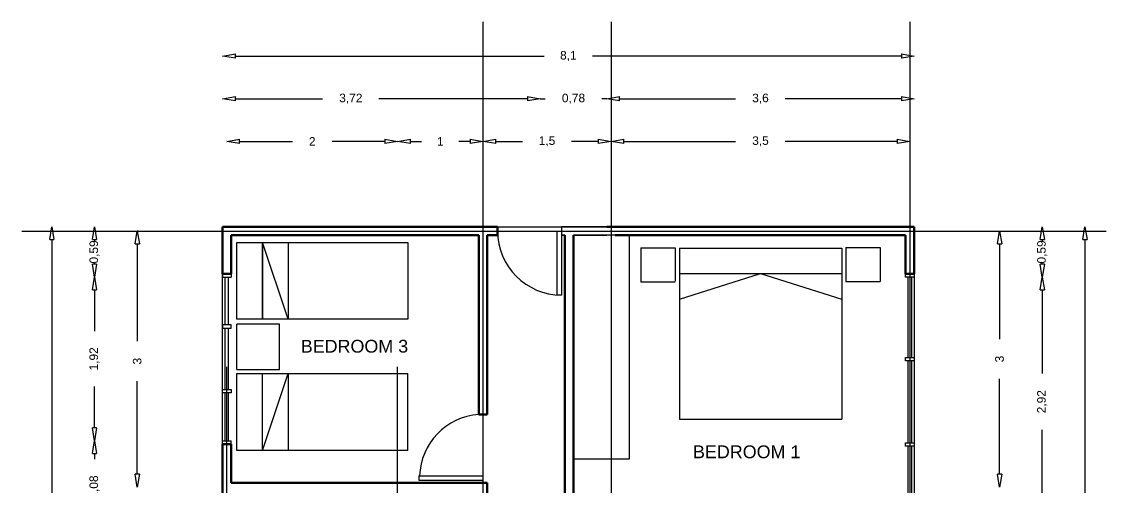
# Model space of a CAD drawing. Header units: inches. Extents: x 13.1 to 57.6, y 1.9 to 25.4.
# Drawn here: x 13.06 to 25.91, y 19.9 to 25.35 of the extents above; entities that cross this region are included whole.
import ezdxf

# ---------------------------------------------------------------- set-up
doc = ezdxf.new("R2010")
doc.units = ezdxf.units.IN
doc.header["$MEASUREMENT"] = 0
doc.linetypes.add('TRAZO_Y_PUNTO', pattern=[25.4, 12.7, -6.35, 0, -6.35])
for name, color, linetype in [('1', 250, 'Continuous'), ('2', 72, 'Continuous'), ('5', 13, 'Continuous'), ('7', 142, 'Continuous')]:
    doc.layers.add(name, color=color, linetype=linetype)
doc.layers.add('WALLS', color=6, linetype='Continuous', lineweight=50)
doc.styles.get("Standard").update_dxf_attribs({"font": 'arial.ttf'})
doc.dimstyles.new('ISO-25', dxfattribs={"dimtxt": 2.5, "dimasz": 2.5, "dimexe": 1.25, "dimexo": 0.625, "dimtad": 1, "dimtxsty": 'Standard', "dimcen": 2.5, "dimadec": 0, "dimazin": 0, "dimtfac": 1, "dimtmove": 0, "dimatfit": 3, "dimfxl": 1, "dimarcsym": 0})

# ---------------------------------------------------------------- blocks, each defined once
blk = doc.blocks.new('_ClosedBlank')
at = {"layer": '1', "color": 0, "lineweight": -2}
for p, q in [((-1, 0.167), (0, 0)), ((-1, 0.167), (-1, -0.167)), ((0, 0), (-1, -0.167))]:
    blk.add_line(p, q, dxfattribs=at)
blk = doc.blocks.new('*D3')
at = {"layer": '1', "color": 0, "lineweight": -2, "transparency": 16777216}
for p, q in [((14.42, 22.902), (14.408, 22.902)), ((14.408, 22.752), (14.408, 21.61)), ((14.408, 20.052), (14.408, 21.144)), ((14.408, 19.902), (14.408, 19.902))]:
    blk.add_line(p, q, dxfattribs=at)
at = {"layer": '1', "color": 0, "lineweight": -2, "transparency": 16777216, "xscale": 0.15, "yscale": 0.15, "zscale": 0.15}
for p, rotation in [((14.408, 22.902), 90), ((14.408, 19.902), 270)]:
    blk.add_blockref('_ClosedBlank', p, dxfattribs=dict(at, rotation=rotation))
at = {"layer": '1', "color": 0, "transparency": 16777216, "insert": (14.408, 21.377), "char_height": 0.1, "attachment_point": 5, "rotation": 90}
blk.add_mtext('3', dxfattribs=at)
blk = doc.blocks.new('*D8')
at = {"layer": '1', "color": 0, "lineweight": -2, "transparency": 16777216}
for p, q in [((13.908, 22.213), (13.908, 21.729)), ((13.908, 20.595), (13.908, 21.079))]:
    blk.add_line(p, q, dxfattribs=at)
at = {"layer": '1', "color": 0, "lineweight": -2, "transparency": 16777216, "xscale": 0.15, "yscale": 0.15, "zscale": 0.15}
for p, rotation in [((13.908, 22.363), 90), ((13.908, 20.445), 270)]:
    blk.add_blockref('_ClosedBlank', p, dxfattribs=dict(at, rotation=rotation))
at = {"layer": '1', "color": 0, "transparency": 16777216, "insert": (13.908, 21.404), "char_height": 0.1, "attachment_point": 5, "rotation": 90}
blk.add_mtext('1,92', dxfattribs=at)
blk = doc.blocks.new('*D9')
at = {"layer": '1', "color": 0, "lineweight": -2, "transparency": 16777216}
for p, q in [((13.908, 20.295), (13.908, 20.227)), ((13.908, 19.513), (13.908, 19.577))]:
    blk.add_line(p, q, dxfattribs=at)
at = {"layer": '1', "color": 0, "lineweight": -2, "transparency": 16777216, "xscale": 0.15, "yscale": 0.15, "zscale": 0.15}
for p, rotation in [((13.908, 20.445), 90), ((13.908, 19.363), 270)]:
    blk.add_blockref('_ClosedBlank', p, dxfattribs=dict(at, rotation=rotation))
at = {"layer": '1', "color": 0, "transparency": 16777216, "insert": (13.908, 19.902), "char_height": 0.1, "attachment_point": 5, "rotation": 90}
blk.add_mtext('1,08', dxfattribs=at)
blk = doc.blocks.new('*D14')
at = {"layer": '1', "color": 0, "lineweight": -2, "transparency": 16777216}
for p, q in [((13.408, 22.802), (13.408, 17.867)), ((13.408, 11.002), (13.408, 17.236))]:
    blk.add_line(p, q, dxfattribs=at)
at = {"layer": '1', "color": 0, "lineweight": -2, "transparency": 16777216, "xscale": 0.15, "yscale": 0.15, "zscale": 0.15}
for p, rotation in [((13.408, 22.952), 90), ((13.408, 10.852), 270)]:
    blk.add_blockref('_ClosedBlank', p, dxfattribs=dict(at, rotation=rotation))
at = {"layer": '1', "color": 0, "transparency": 16777216, "insert": (13.408, 17.552), "char_height": 0.1, "attachment_point": 5, "rotation": 90}
blk.add_mtext('12,1', dxfattribs=at)
blk = doc.blocks.new('*D15')
at = {"layer": '1', "color": 0, "lineweight": -2, "transparency": 16777216}
for p, q in [((13.908, 22.802), (13.908, 22.787)), ((13.908, 22.513), (13.908, 22.527))]:
    blk.add_line(p, q, dxfattribs=at)
at = {"layer": '1', "color": 0, "lineweight": -2, "transparency": 16777216, "xscale": 0.15, "yscale": 0.15, "zscale": 0.15}
for p, rotation in [((13.908, 22.952), 90), ((13.908, 22.363), 270)]:
    blk.add_blockref('_ClosedBlank', p, dxfattribs=dict(at, rotation=rotation))
at = {"layer": '1', "color": 0, "transparency": 16777216, "insert": (13.908, 22.657), "char_height": 0.1, "attachment_point": 5, "rotation": 90}
blk.add_mtext('0,59', dxfattribs=at)
blk = doc.blocks.new('*D29')
at = {"layer": '1', "color": 0, "lineweight": -2, "transparency": 16777216}
for p, q in [((24.508, 22.752), (24.508, 21.635)), ((24.508, 20.052), (24.508, 21.169))]:
    blk.add_line(p, q, dxfattribs=at)
at = {"layer": '1', "color": 0, "lineweight": -2, "transparency": 16777216, "xscale": 0.15, "yscale": 0.15, "zscale": 0.15}
for p, rotation in [((24.508, 22.902), 90), ((24.508, 19.902), 270)]:
    blk.add_blockref('_ClosedBlank', p, dxfattribs=dict(at, rotation=rotation))
at = {"layer": '1', "color": 0, "transparency": 16777216, "insert": (24.508, 21.402), "char_height": 0.1, "attachment_point": 5, "rotation": 90}
blk.add_mtext('3', dxfattribs=at)
blk = doc.blocks.new('*D33')
at = {"layer": '1', "color": 0, "lineweight": -2, "transparency": 16777216}
for p, q in [((25.008, 22.213), (25.008, 21.232)), ((25.008, 19.591), (25.008, 20.572))]:
    blk.add_line(p, q, dxfattribs=at)
at = {"layer": '1', "color": 0, "lineweight": -2, "transparency": 16777216, "xscale": 0.15, "yscale": 0.15, "zscale": 0.15}
for p, rotation in [((25.008, 22.363), 90), ((25.008, 19.441), 270)]:
    blk.add_blockref('_ClosedBlank', p, dxfattribs=dict(at, rotation=rotation))
at = {"layer": '1', "color": 0, "transparency": 16777216, "insert": (25.008, 20.902), "char_height": 0.1, "attachment_point": 5, "rotation": 90}
blk.add_mtext('2,92', dxfattribs=at)
blk = doc.blocks.new('*D34')
at = {"layer": '1', "color": 0, "lineweight": -2, "transparency": 16777216}
for p, q in [((25.008, 22.802), (25.008, 22.787)), ((25.008, 22.513), (25.008, 22.527))]:
    blk.add_line(p, q, dxfattribs=at)
at = {"layer": '1', "color": 0, "lineweight": -2, "transparency": 16777216, "xscale": 0.15, "yscale": 0.15, "zscale": 0.15}
for p, rotation in [((25.008, 22.952), 90), ((25.008, 22.363), 270)]:
    blk.add_blockref('_ClosedBlank', p, dxfattribs=dict(at, rotation=rotation))
at = {"layer": '1', "color": 0, "transparency": 16777216, "insert": (25.008, 22.657), "char_height": 0.1, "attachment_point": 5, "rotation": 90}
blk.add_mtext('0,59', dxfattribs=at)
blk = doc.blocks.new('*D35')
at = {"layer": '1', "color": 0, "lineweight": -2, "transparency": 16777216}
for p, q in [((25.508, 22.802), (25.508, 16.567)), ((25.508, 11.002), (25.508, 15.936))]:
    blk.add_line(p, q, dxfattribs=at)
at = {"layer": '1', "color": 0, "lineweight": -2, "transparency": 16777216, "xscale": 0.15, "yscale": 0.15, "zscale": 0.15}
for p, rotation in [((25.508, 22.952), 90), ((25.508, 10.852), 270)]:
    blk.add_blockref('_ClosedBlank', p, dxfattribs=dict(at, rotation=rotation))
at = {"layer": '1', "color": 0, "transparency": 16777216, "insert": (25.508, 16.252), "char_height": 0.1, "attachment_point": 5, "rotation": 90}
blk.add_mtext('12,1', dxfattribs=at)
blk = doc.blocks.new('*D36')
at = {"layer": '1', "color": 0, "lineweight": -2, "transparency": 16777216}
for p, q in [((15.608, 23.952), (16.225, 23.952)), ((17.308, 23.952), (16.691, 23.952))]:
    blk.add_line(p, q, dxfattribs=at)
at = {"layer": '1', "color": 0, "lineweight": -2, "transparency": 16777216, "xscale": 0.15, "yscale": 0.15, "zscale": 0.15, "rotation": 180}
blk.add_blockref('_ClosedBlank', (15.458, 23.952), dxfattribs=at)
at = {"layer": '1', "color": 0, "lineweight": -2, "transparency": 16777216, "xscale": 0.15, "yscale": 0.15, "zscale": 0.15}
blk.add_blockref('_ClosedBlank', (17.458, 23.952), dxfattribs=at)
at = {"layer": '1', "color": 0, "transparency": 16777216, "insert": (16.458, 23.952), "char_height": 0.1, "attachment_point": 5}
blk.add_mtext('2', dxfattribs=at)
blk = doc.blocks.new('*D37')
at = {"layer": '1', "color": 0, "lineweight": -2, "transparency": 16777216}
for p, q in [((17.608, 23.952), (17.739, 23.952)), ((18.308, 23.952), (18.176, 23.952))]:
    blk.add_line(p, q, dxfattribs=at)
at = {"layer": '1', "color": 0, "lineweight": -2, "transparency": 16777216, "xscale": 0.15, "yscale": 0.15, "zscale": 0.15, "rotation": 180}
blk.add_blockref('_ClosedBlank', (17.458, 23.952), dxfattribs=at)
at = {"layer": '1', "color": 0, "lineweight": -2, "transparency": 16777216, "xscale": 0.15, "yscale": 0.15, "zscale": 0.15}
blk.add_blockref('_ClosedBlank', (18.458, 23.952), dxfattribs=at)
at = {"layer": '1', "color": 0, "transparency": 16777216, "insert": (17.958, 23.952), "char_height": 0.1, "attachment_point": 5}
blk.add_mtext('1', dxfattribs=at)
blk = doc.blocks.new('*D38')
at = {"layer": '1', "color": 0, "lineweight": -2, "transparency": 16777216}
for p, q in [((18.608, 23.952), (18.921, 23.952)), ((19.808, 23.952), (19.495, 23.952))]:
    blk.add_line(p, q, dxfattribs=at)
at = {"layer": '1', "color": 0, "lineweight": -2, "transparency": 16777216, "xscale": 0.15, "yscale": 0.15, "zscale": 0.15, "rotation": 180}
blk.add_blockref('_ClosedBlank', (18.458, 23.952), dxfattribs=at)
at = {"layer": '1', "color": 0, "lineweight": -2, "transparency": 16777216, "xscale": 0.15, "yscale": 0.15, "zscale": 0.15}
blk.add_blockref('_ClosedBlank', (19.958, 23.952), dxfattribs=at)
at = {"layer": '1', "color": 0, "transparency": 16777216, "insert": (19.208, 23.952), "char_height": 0.1, "attachment_point": 5}
blk.add_mtext('1,5', dxfattribs=at)
blk = doc.blocks.new('*D39')
at = {"layer": '1', "color": 0, "lineweight": -2, "transparency": 16777216}
for p, q in [((20.108, 23.952), (21.417, 23.952)), ((23.308, 23.952), (21.999, 23.952))]:
    blk.add_line(p, q, dxfattribs=at)
at = {"layer": '1', "color": 0, "lineweight": -2, "transparency": 16777216, "xscale": 0.15, "yscale": 0.15, "zscale": 0.15, "rotation": 180}
blk.add_blockref('_ClosedBlank', (19.958, 23.952), dxfattribs=at)
at = {"layer": '1', "color": 0, "lineweight": -2, "transparency": 16777216, "xscale": 0.15, "yscale": 0.15, "zscale": 0.15}
blk.add_blockref('_ClosedBlank', (23.458, 23.952), dxfattribs=at)
at = {"layer": '1', "color": 0, "transparency": 16777216, "insert": (21.708, 23.952), "char_height": 0.1, "attachment_point": 5}
blk.add_mtext('3,5', dxfattribs=at)
blk = doc.blocks.new('*D40')
at = {"layer": '1', "color": 0, "lineweight": -2, "transparency": 16777216}
for p, q in [((15.558, 24.452), (16.58, 24.452)), ((18.978, 24.452), (17.239, 24.452))]:
    blk.add_line(p, q, dxfattribs=at)
at = {"layer": '1', "color": 0, "lineweight": -2, "transparency": 16777216, "xscale": 0.15, "yscale": 0.15, "zscale": 0.15, "rotation": 180}
blk.add_blockref('_ClosedBlank', (15.408, 24.452), dxfattribs=at)
at = {"layer": '1', "color": 0, "lineweight": -2, "transparency": 16777216, "xscale": 0.15, "yscale": 0.15, "zscale": 0.15}
blk.add_blockref('_ClosedBlank', (19.128, 24.452), dxfattribs=at)
at = {"layer": '1', "color": 0, "transparency": 16777216, "insert": (16.91, 24.452), "char_height": 0.1, "attachment_point": 5}
blk.add_mtext('3,72', dxfattribs=at)
blk = doc.blocks.new('*D41')
at = {"layer": '1', "color": 0, "lineweight": -2, "transparency": 16777216}
for p, q in [((20.058, 24.452), (21.417, 24.452)), ((23.358, 24.452), (21.999, 24.452))]:
    blk.add_line(p, q, dxfattribs=at)
at = {"layer": '1', "color": 0, "lineweight": -2, "transparency": 16777216, "xscale": 0.15, "yscale": 0.15, "zscale": 0.15, "rotation": 180}
blk.add_blockref('_ClosedBlank', (19.908, 24.452), dxfattribs=at)
at = {"layer": '1', "color": 0, "lineweight": -2, "transparency": 16777216, "xscale": 0.15, "yscale": 0.15, "zscale": 0.15}
blk.add_blockref('_ClosedBlank', (23.508, 24.452), dxfattribs=at)
at = {"layer": '1', "color": 0, "transparency": 16777216, "insert": (21.708, 24.452), "char_height": 0.1, "attachment_point": 5}
blk.add_mtext('3,6', dxfattribs=at)
blk = doc.blocks.new('*D42')
at = {"layer": '1', "color": 0, "lineweight": -2, "transparency": 16777216}
for p, q in [((18.978, 24.452), (18.828, 24.452)), ((19.128, 24.452), (19.188, 24.452)), ((19.908, 24.452), (19.848, 24.452)), ((20.058, 24.452), (20.208, 24.452))]:
    blk.add_line(p, q, dxfattribs=at)
at = {"layer": '1', "color": 0, "lineweight": -2, "transparency": 16777216, "xscale": 0.15, "yscale": 0.15, "zscale": 0.15}
blk.add_blockref('_ClosedBlank', (19.128, 24.452), dxfattribs=at)
at = {"layer": '1', "color": 0, "lineweight": -2, "transparency": 16777216, "xscale": 0.15, "yscale": 0.15, "zscale": 0.15, "rotation": 180}
blk.add_blockref('_ClosedBlank', (19.908, 24.452), dxfattribs=at)
at = {"layer": '1', "color": 0, "transparency": 16777216, "insert": (19.518, 24.452), "char_height": 0.1, "attachment_point": 5}
blk.add_mtext('0,78', dxfattribs=at)
blk = doc.blocks.new('*D43')
at = {"layer": '1', "color": 0, "lineweight": -2, "transparency": 16777216}
for p, q in [((15.558, 24.952), (19.176, 24.952)), ((23.358, 24.952), (19.739, 24.952))]:
    blk.add_line(p, q, dxfattribs=at)
at = {"layer": '1', "color": 0, "lineweight": -2, "transparency": 16777216, "xscale": 0.15, "yscale": 0.15, "zscale": 0.15, "rotation": 180}
blk.add_blockref('_ClosedBlank', (15.408, 24.952), dxfattribs=at)
at = {"layer": '1', "color": 0, "lineweight": -2, "transparency": 16777216, "xscale": 0.15, "yscale": 0.15, "zscale": 0.15}
blk.add_blockref('_ClosedBlank', (23.508, 24.952), dxfattribs=at)
at = {"layer": '1', "color": 0, "transparency": 16777216, "insert": (19.458, 24.952), "char_height": 0.1, "attachment_point": 5}
blk.add_mtext('8,1', dxfattribs=at)

msp = doc.modelspace()

# ---------------------------------------------------------------- linework, layer by layer
for points in [[(15.408, 22.952), (23.508, 22.952), (23.508, 10.852), (15.408, 10.852), (15.408, 22.952)], [(18.63, 22.852), (18.628, 22.852), (18.628, 22.952)], [(19.378, 22.952), (20.008, 22.952)], [(19.908, 22.952), (19.908, 22.952), (19.378, 22.952), (19.378, 22.852), (19.417, 22.852)], [(19.417, 22.852), (19.378, 22.852)], [(20.008, 22.852), (19.517, 22.852)], [(19.517, 22.852), (19.908, 22.852)]]:
    msp.add_lwpolyline(points)
msp.add_lwpolyline([(19.517, 20.232), (20.175, 20.232), (20.175, 22.852), (19.517, 22.852)], close=True)
at = {"layer": '1'}
for p, q in [((19.328, 22.152), (19.328, 22.902)), ((19.328, 22.902), (19.378, 22.902)), ((19.378, 22.902), (19.378, 22.152)), ((15.408, 22.402), (15.408, 22.363)), ((15.408, 22.402), (15.508, 22.402)), ((15.408, 22.363), (15.508, 22.363)), ((15.438, 21.802), (15.438, 22.363)), ((15.478, 21.802), (15.478, 22.363)), ((15.508, 22.402), (15.508, 22.363)), ((23.438, 22.402), (23.478, 22.402)), ((23.438, 21.421), (23.438, 22.363)), ((23.478, 22.363), (23.478, 21.421)), ((19.378, 22.152), (19.328, 22.152)), ((15.438, 21.386), (15.438, 21.763)), ((15.478, 21.386), (15.478, 21.763)), ((15.438, 21.045), (15.438, 21.386)), ((15.478, 21.045), (15.478, 21.386)), ((23.438, 20.421), (23.438, 21.382)), ((23.478, 21.382), (23.478, 20.421)), ((15.438, 20.445), (15.438, 21.006)), ((15.478, 20.445), (15.478, 21.006)), ((15.408, 20.406), (15.408, 20.445)), ((15.408, 20.445), (15.508, 20.445)), ((15.508, 20.406), (15.508, 20.445)), ((15.408, 20.406), (15.508, 20.406)), ((23.438, 19.441), (23.438, 20.382)), ((23.478, 20.382), (23.478, 19.441)), ((17.708, 20.032), (18.458, 20.032)), ((17.708, 20.032), (17.708, 19.982)), ((17.708, 19.982), (18.458, 19.982)), ((18.458, 20.032), (18.458, 19.982))]:
    msp.add_line(p, q, dxfattribs=at)
for points in [[(23.408, 22.363), (23.408, 22.402), (23.508, 22.402), (23.508, 22.363)], [(15.408, 21.802), (15.408, 21.763), (15.508, 21.763), (15.508, 21.802)], [(23.408, 21.382), (23.408, 21.421), (23.508, 21.421), (23.508, 21.382)], [(15.408, 21.006), (15.408, 21.045), (15.508, 21.045), (15.508, 21.006)], [(23.408, 20.382), (23.408, 20.421), (23.508, 20.421), (23.508, 20.382)]]:
    msp.add_lwpolyline(points, close=True, dxfattribs=at)
at = {"layer": '1', "linetype": 'TRAZO_Y_PUNTO'}
for centre, radius, start, end in [((19.378, 22.902), 0.75, 180, 270), ((18.46, 20.009), 0.745, 93.9886, 178.2035)]:
    msp.add_arc(centre, radius, start, end, dxfattribs=at)
at = {"layer": '2', "linetype": 'TRAZO_Y_PUNTO'}
for p, q in [((15.458, 8.612), (15.458, 25.352)), ((17.458, 8.612), (17.458, 25.352)), ((18.458, 25.352), (18.458, 13.852)), ((19.958, 25.352), (19.958, 8.612)), ((23.458, 25.352), (23.458, 8.612)), ((13.058, 22.902), (25.908, 22.902))]:
    msp.add_line(p, q, dxfattribs=at)
at = {"layer": '5'}
for p, q in [((15.576, 22.768), (17.576, 22.768)), ((15.576, 21.868), (15.576, 22.768)), ((15.876, 21.868), (15.876, 22.768)), ((16.176, 21.868), (15.876, 22.768)), ((15.876, 22.768), (15.876, 21.868)), ((16.176, 22.768), (16.176, 21.868)), ((17.576, 22.768), (17.576, 21.868)), ((20.308, 22.705), (20.708, 22.705)), ((20.308, 22.705), (20.308, 22.305)), ((20.708, 22.705), (20.708, 22.313)), ((20.759, 22.703), (22.659, 22.703)), ((20.759, 22.703), (20.759, 20.697)), ((22.659, 22.703), (22.659, 20.697)), ((22.709, 22.709), (22.709, 22.309)), ((22.709, 22.709), (23.109, 22.709)), ((23.109, 22.709), (23.109, 22.309)), ((20.759, 22.403), (22.659, 22.403)), ((20.759, 22.103), (21.709, 22.403)), ((21.709, 22.403), (22.659, 22.103)), ((20.308, 22.305), (20.708, 22.305)), ((22.709, 22.309), (23.109, 22.309)), ((17.576, 21.868), (15.576, 21.868)), ((17.576, 21.868), (16.615, 21.868)), ((16.076, 21.812), (15.576, 21.812)), ((15.576, 21.28), (15.576, 21.812)), ((16.076, 21.28), (16.076, 21.812)), ((15.576, 21.28), (16.076, 21.28)), ((15.576, 21.232), (17.576, 21.232)), ((15.576, 20.332), (15.576, 21.232)), ((15.876, 20.332), (15.876, 21.232)), ((15.876, 20.332), (16.176, 21.232)), ((16.176, 21.232), (16.176, 20.332)), ((17.576, 20.332), (17.576, 21.232)), ((20.759, 20.697), (22.66, 20.697)), ((17.576, 20.332), (15.576, 20.332))]:
    msp.add_line(p, q, dxfattribs=at)
at = {"layer": 'WALLS'}
for p, q in [((15.408, 22.952), (18.628, 22.952)), ((15.408, 22.402), (15.408, 22.952)), ((18.628, 22.952), (18.628, 22.852)), ((19.908, 22.952), (23.508, 22.952)), ((23.508, 22.952), (23.508, 22.402)), ((15.508, 22.852), (18.408, 22.852)), ((15.508, 22.402), (15.508, 22.852)), ((18.408, 20.752), (18.408, 22.852)), ((18.508, 22.852), (18.628, 22.852)), ((18.508, 20.752), (18.508, 22.852)), ((19.417, 22.852), (19.417, 19.752)), ((19.517, 22.852), (19.517, 19.752)), ((20.008, 22.852), (23.408, 22.852)), ((23.408, 22.852), (23.408, 22.402)), ((15.508, 22.402), (15.408, 22.402)), ((23.508, 22.402), (23.408, 22.402)), ((18.408, 20.752), (18.508, 20.752)), ((15.408, 19.402), (15.408, 20.406)), ((15.408, 20.406), (15.508, 20.406)), ((15.508, 19.952), (15.508, 20.406)), ((15.508, 19.952), (18.508, 19.952)), ((18.508, 17.752), (18.508, 19.952))]:
    msp.add_line(p, q, dxfattribs=at)

# ---------------------------------------------------------------- texts
at = {"layer": '7'}
for s, p in [('BEDROOM 3', (16.324, 21.477)), ('BEDROOM 1', (20.918, 20.24))]:
    msp.add_text(s, height=0.15, dxfattribs=at).set_placement(p)

# ---------------------------------------------------------------- dimensions: what is measured, and where the dimension line sits
at = {"layer": '1'}
for base, p1, p2, picture, middle in [((23.508, 24.952), (15.408, 24.952), (23.508, 24.952), '*D43', (19.458, 24.952)), ((23.508, 24.452), (19.908, 24.452), (23.508, 24.452), '*D41', (21.708, 24.452)), ((17.458, 23.952), (15.458, 23.952), (17.458, 23.952), '*D36', (16.458, 23.952)), ((19.958, 23.952), (18.458, 23.952), (19.958, 23.952), '*D38', (19.208, 23.952)), ((23.458, 23.952), (19.958, 23.952), (23.458, 23.952), '*D39', (21.708, 23.952))]:
    dim = msp.add_linear_dim(base=base, p1=p1, p2=p2, dimstyle='ISO-25', override={"dimtxt": 0.1, "dimasz": 0.15, "dimexe": 0, "dimexo": 0, "dimgap": 0.2, "dimtad": 0, "dimblk1": 'ClosedBlank', "dimblk2": 'ClosedBlank', "dimsah": 1}, dxfattribs=at)
    dim.commit()
    dim.dimension.update_dxf_attribs({"geometry": picture, "text_midpoint": middle})
for base, p1, p2, picture, middle in [((19.128, 24.452), (15.408, 24.452), (19.128, 24.452), '*D40', (16.91, 24.452)), ((19.908, 24.452), (19.128, 24.452), (19.908, 24.452), '*D42', (19.518, 24.452)), ((18.458, 23.952), (17.458, 23.952), (18.458, 23.952), '*D37', (17.958, 23.952))]:
    dim = msp.add_linear_dim(base=base, p1=p1, p2=p2, dimstyle='ISO-25', override={"dimtxt": 0.1, "dimasz": 0.15, "dimexe": 0, "dimexo": 0, "dimgap": 0.2, "dimtad": 0, "dimblk1": 'ClosedBlank', "dimblk2": 'ClosedBlank', "dimsah": 1}, dxfattribs=at)
    dim.commit()
    dim.dimension.update_dxf_attribs({"geometry": picture, "text_midpoint": middle, "dimtype": 160})
for base, p1, p2, override, picture, middle in [((13.408, 10.852), (13.408, 22.952), (13.408, 10.852), {"dimtxt": 0.1, "dimasz": 0.15, "dimexe": 0, "dimexo": 0, "dimgap": 0.2, "dimtad": 0, "dimblk1": 'ClosedBlank', "dimblk2": 'ClosedBlank', "dimsah": 1}, '*D14', (13.408, 17.552)), ((13.908, 22.952), (13.908, 22.363), (13.908, 22.952), {"dimtxt": 0.1, "dimasz": 0.15, "dimexe": 0, "dimexo": 0, "dimgap": 0, "dimtad": 0, "dimblk1": 'ClosedBlank', "dimblk2": 'ClosedBlank', "dimsah": 1}, '*D15', (13.908, 22.657)), ((14.408, 19.902), (14.42, 22.902), (14.408, 19.902), {"dimtxt": 0.1, "dimasz": 0.15, "dimexe": 0, "dimexo": 0, "dimgap": 0.2, "dimtad": 0, "dimblk1": 'ClosedBlank', "dimblk2": 'ClosedBlank', "dimsah": 1}, '*D3', (14.408, 21.377)), ((25.008, 22.363), (25.008, 22.952), (25.008, 22.363), {"dimtxt": 0.1, "dimasz": 0.15, "dimexe": 0, "dimexo": 0, "dimgap": 0, "dimtad": 0, "dimblk1": 'ClosedBlank', "dimblk2": 'ClosedBlank', "dimsah": 1}, '*D34', (25.008, 22.657)), ((25.508, 10.852), (25.508, 22.952), (25.508, 10.852), {"dimtxt": 0.1, "dimasz": 0.15, "dimexe": 0, "dimexo": 0, "dimgap": 0.2, "dimtad": 0, "dimblk1": 'ClosedBlank', "dimblk2": 'ClosedBlank', "dimsah": 1}, '*D35', (25.508, 16.252)), ((13.908, 19.363), (13.908, 20.445), (13.908, 19.363), {"dimtxt": 0.1, "dimasz": 0.15, "dimexe": 0, "dimexo": 0, "dimgap": 0.2, "dimtad": 0, "dimblk1": 'ClosedBlank', "dimblk2": 'ClosedBlank', "dimsah": 1}, '*D9', (13.908, 19.902))]:
    dim = msp.add_linear_dim(base=base, p1=p1, p2=p2, angle=90, dimstyle='ISO-25', override=override, dxfattribs=at)
    dim.commit()
    dim.dimension.update_dxf_attribs({"geometry": picture, "text_midpoint": middle, "dimtype": 160})
for base, p1, p2, picture, middle in [((24.508, 22.902), (24.508, 19.902), (24.508, 22.902), '*D29', (24.508, 21.402)), ((13.908, 20.445), (13.908, 22.363), (13.908, 20.445), '*D8', (13.908, 21.404)), ((25.008, 22.363), (25.008, 19.441), (25.008, 22.363), '*D33', (25.008, 20.902))]:
    dim = msp.add_linear_dim(base=base, p1=p1, p2=p2, angle=90, dimstyle='ISO-25', override={"dimtxt": 0.1, "dimasz": 0.15, "dimexe": 0, "dimexo": 0, "dimgap": 0.2, "dimtad": 0, "dimblk1": 'ClosedBlank', "dimblk2": 'ClosedBlank', "dimsah": 1}, dxfattribs=at)
    dim.commit()
    dim.dimension.update_dxf_attribs({"geometry": picture, "text_midpoint": middle})

doc.saveas('drawing.dxf')
